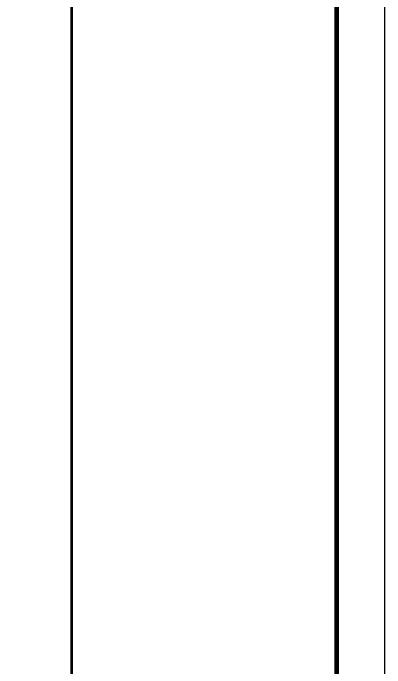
# Model space of a CAD drawing. Extents: x 296441 to 853063, y 459050 to 1117990.
# Drawn here: x 681806 to 691829, y 881519 to 899167 of the extents above; entities that cross this region are included whole.
import ezdxf
from ezdxf.enums import TextEntityAlignment as Align

# ---------------------------------------------------------------- set-up
doc = ezdxf.new("R2010")
doc.units = 0
doc.header["$LTSCALE"] = 1000
doc.layers.add('ZT1_通用--图框---PM、LM、DY、JD', color=150, linetype='Continuous')
doc.styles.add('ZT_图框1', font='ROMANS', dxfattribs={"width": 0.8, "bigfont": 'CHINESE'})

# ---------------------------------------------------------------- blocks, each defined once
blk = doc.blocks.new('ZT_A1标准图框')
blk.add_lwpolyline([(0, -594), (841, -594), (841, 0), (0, 0)], close=True)
at = {"const_width": 1}
blk.add_lwpolyline([(25, -584), (831, -584), (831, -10), (25, -10)], close=True, dxfattribs=at)
at = {"const_width": 0.5}
blk.add_lwpolyline([(776.05, -10), (776.05, -584)], dxfattribs=at)
at = {"color": 70, "ltscale": 0.3, "style": 'ZT_图框1', "flags": 8}
for tag, width, p in [('子项名称', 0.65, (803.53, -431.64)), ('图名', 0.8, (803.53, -450.79))]:
    blk.add_attdef(tag, text='', height=3.5, dxfattribs=dict(at, width=width)).set_placement(p, align=Align.MIDDLE)
at = {"color": 70, "style": 'ZT_图框1', "width": 0.7, "flags": 8}
for tag, p in [('比例', (823.26, -510.32)), ('版本', (823.22, -517.8)), ('图号', (809.52, -525.31))]:
    blk.add_attdef(tag, text='', height=2.8, dxfattribs=at).set_placement(p, align=Align.MIDDLE)

msp = doc.modelspace()

# ---------------------------------------------------------------- block references
at = {"layer": 'ZT1_通用--图框---PM、LM、DY、JD', "ltscale": 10, "xscale": 130, "yscale": 130, "zscale": 130}
msp.add_blockref('ZT_A1标准图框', (582499.1, 922370), dxfattribs=at)

doc.saveas('drawing.dxf')
